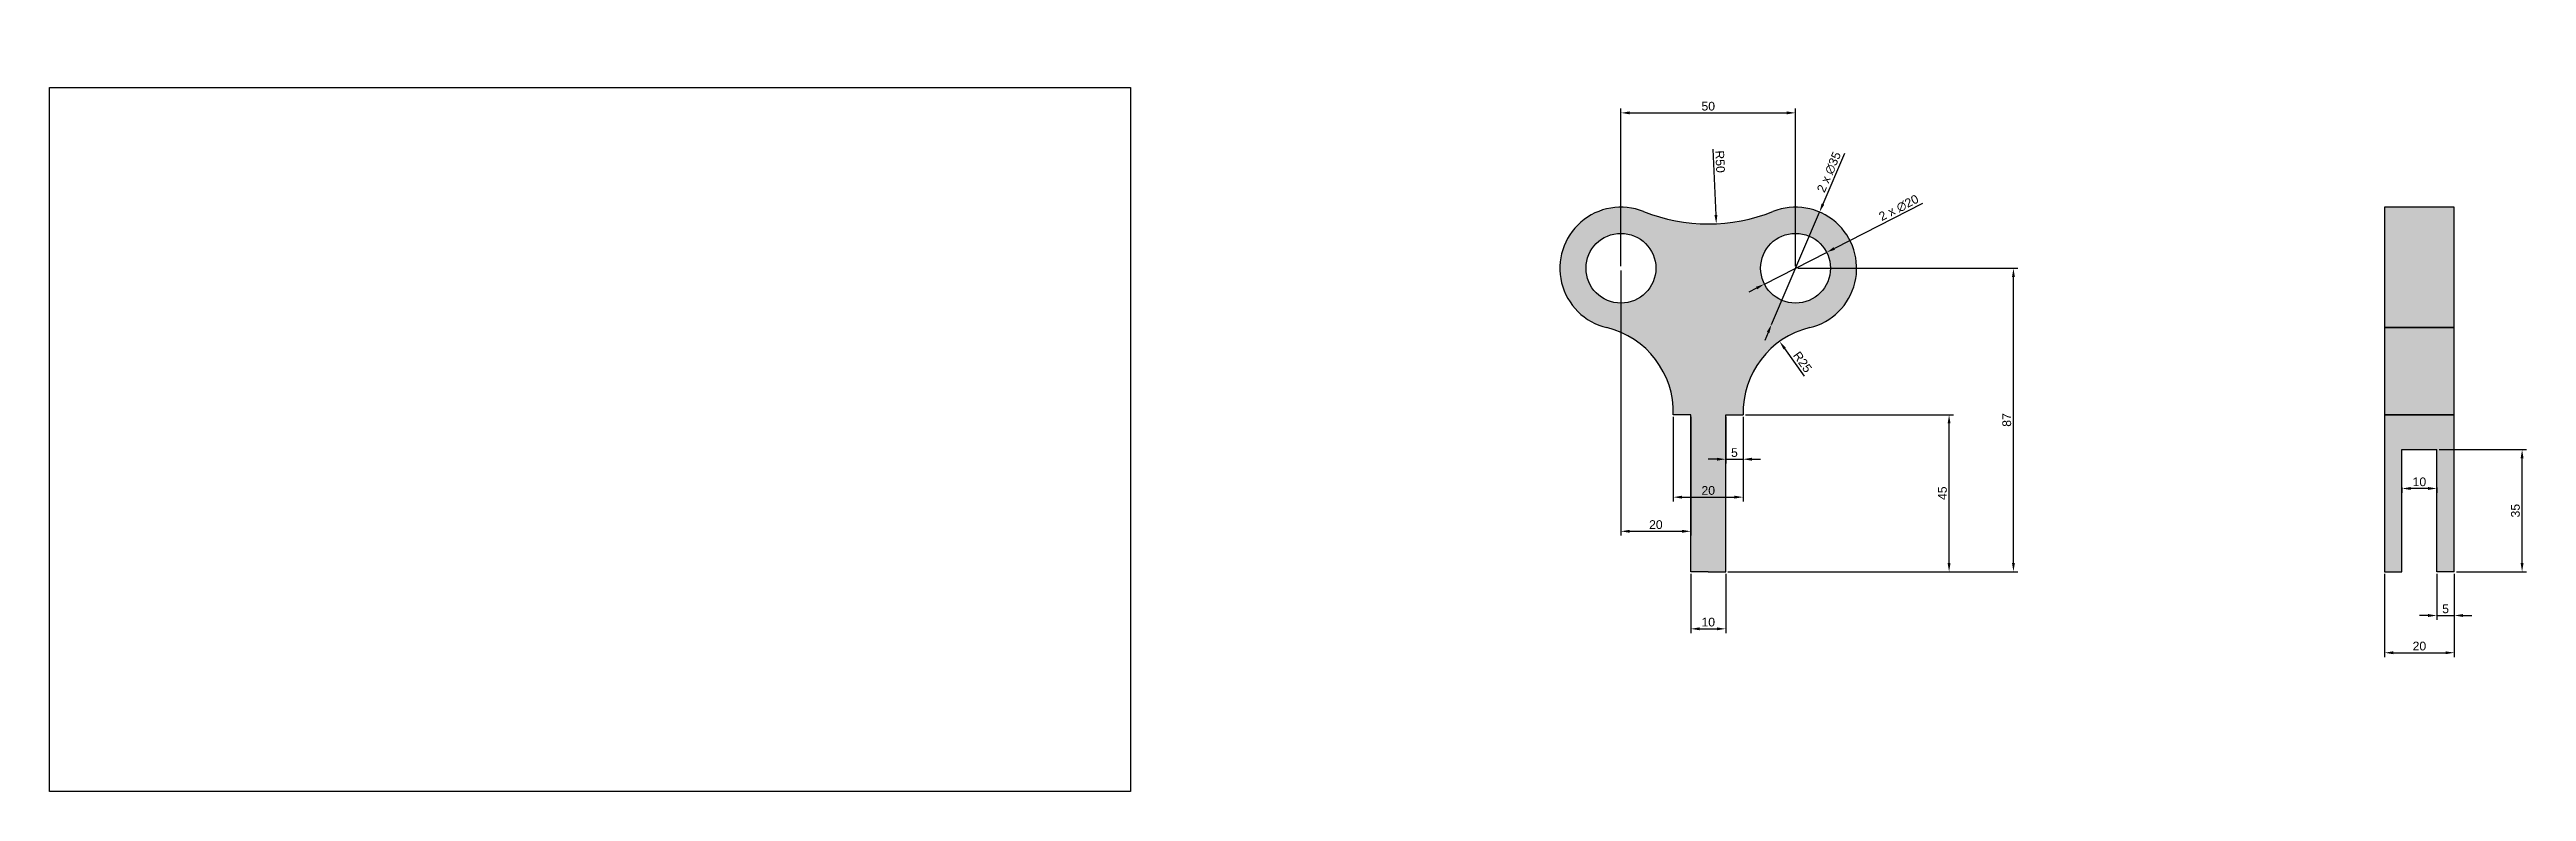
# Model space of a CAD drawing. Header units: millimetres. Extents: x 500 to 1209, y 500 to 713.
import ezdxf

# ---------------------------------------------------------------- set-up
doc = ezdxf.new("R2010")
doc.units = ezdxf.units.MM
doc.styles.get("Standard").update_dxf_attribs({"font": 'arial.ttf'})
doc.dimstyles.new('ISO-25', dxfattribs={"dimtxt": 2.5, "dimasz": 2.5, "dimexe": 1.25, "dimexo": 0.625, "dimtad": 1, "dimtxsty": 'Standard', "dimcen": 2.5, "dimadec": 0, "dimazin": 0, "dimtfac": 1, "dimtmove": 0, "dimatfit": 3, "dimfxl": 1, "dimarcsym": 0})
picture_1 = doc.add_image_def('image1.png', size_in_pixel=(1290, 841))

# ---------------------------------------------------------------- blocks, each defined once
blk = doc.blocks.new('*D2')
at = {"color": 0, "lineweight": -2, "transparency": 16777216}
for p, q in [((950, 650.62), (950, 695.78)), ((1000, 650.62), (1000, 695.78)), ((952.5, 694.53), (997.5, 694.53))]:
    blk.add_line(p, q, dxfattribs=at)
at = {"color": 0, "transparency": 16777216}
for points in [[(952.5, 694.95), (952.5, 694.12), (950, 694.53)], [(997.5, 694.95), (997.5, 694.12), (1000, 694.53)]]:
    blk.add_solid(points, dxfattribs=at)
at = {"layer": 'Defpoints', "color": 0, "transparency": 16777216}
for p in [(1000, 694.53), (950, 650), (1000, 650)]:
    blk.add_point(p, dxfattribs=at)
at = {"color": 0, "transparency": 16777216, "insert": (975, 696.43), "char_height": 2.5, "attachment_point": 5}
blk.add_mtext('50', dxfattribs=at)
blk = doc.blocks.new('*D3')
at = {"color": 0, "lineweight": -2, "transparency": 16777216}
blk.add_line((976.32, 684.08), (977.19, 665.25), dxfattribs=at)
at = {"color": 0, "transparency": 16777216}
blk.add_solid([(977.61, 665.27), (976.78, 665.23), (977.31, 662.75)], dxfattribs=at)
at = {"layer": 'Defpoints', "color": 0, "transparency": 16777216}
for p in [(975, 712.7), (977.31, 662.75)]:
    blk.add_point(p, dxfattribs=at)
at = {"color": 0, "transparency": 16777216, "insert": (978.39, 680.56), "char_height": 2.5, "attachment_point": 5, "rotation": 272.64644}
blk.add_mtext('R50', dxfattribs=at)
blk = doc.blocks.new('*D4')
at = {"color": 0, "lineweight": -2, "transparency": 16777216}
blk.add_line((1002.56, 619.06), (996.89, 626.99), dxfattribs=at)
at = {"color": 0, "transparency": 16777216}
blk.add_solid([(997.23, 627.23), (996.56, 626.74), (995.44, 629.02)], dxfattribs=at)
at = {"layer": 'Defpoints', "color": 0, "transparency": 16777216}
for p in [(995.44, 629.02), (1009.99, 608.69)]:
    blk.add_point(p, dxfattribs=at)
at = {"color": 0, "transparency": 16777216, "insert": (1002, 623.12), "char_height": 2.5, "attachment_point": 5, "rotation": 305.59469}
blk.add_mtext('R25', dxfattribs=at)
blk = doc.blocks.new('*D5')
at = {"color": 0, "lineweight": -2, "transparency": 16777216}
for p, q in [((1036.35, 668.54), (1011.14, 655.68)), ((991.09, 645.46), (1008.91, 654.54)), ((988.86, 644.32), (986.64, 643.18))]:
    blk.add_line(p, q, dxfattribs=at)
at = {"color": 0, "transparency": 16777216}
for points in [[(1010.95, 656.05), (1011.32, 655.31), (1008.91, 654.54)], [(988.68, 644.69), (989.05, 643.95), (991.09, 645.46)]]:
    blk.add_solid(points, dxfattribs=at)
at = {"layer": 'Defpoints', "color": 0, "transparency": 16777216}
for p in [(1008.91, 654.54), (991.09, 645.46)]:
    blk.add_point(p, dxfattribs=at)
at = {"color": 0, "transparency": 16777216, "insert": (1029.57, 667.3), "char_height": 2.5, "attachment_point": 5, "rotation": 27.02497}
blk.add_mtext('2 x ∅20', dxfattribs=at)
blk = doc.blocks.new('*D6')
at = {"color": 0, "lineweight": -2, "transparency": 16777216}
for p, q in [((1014.03, 682.87), (1007.85, 668.39)), ((993.13, 633.9), (1006.87, 666.1)), ((992.15, 631.61), (991.17, 629.31))]:
    blk.add_line(p, q, dxfattribs=at)
at = {"color": 0, "transparency": 16777216}
for points in [[(1007.47, 668.56), (1008.23, 668.23), (1006.87, 666.1)], [(991.77, 631.77), (992.53, 631.44), (993.13, 633.9)]]:
    blk.add_solid(points, dxfattribs=at)
at = {"layer": 'Defpoints', "color": 0, "transparency": 16777216}
for p in [(1006.87, 666.1), (993.13, 633.9)]:
    blk.add_point(p, dxfattribs=at)
at = {"color": 0, "transparency": 16777216, "insert": (1009.62, 677.56), "char_height": 2.5, "attachment_point": 5, "rotation": 66.88859}
blk.add_mtext('2 x ∅35', dxfattribs=at)
blk = doc.blocks.new('*D7')
at = {"color": 0, "lineweight": -2, "transparency": 16777216}
for p, q in [((985.63, 608), (1045.22, 608)), ((1043.97, 565.5), (1043.97, 605.5)), ((980.63, 563), (1045.22, 563))]:
    blk.add_line(p, q, dxfattribs=at)
at = {"color": 0, "transparency": 16777216}
for points in [[(1043.55, 605.5), (1044.38, 605.5), (1043.97, 608)], [(1043.55, 565.5), (1044.38, 565.5), (1043.97, 563)]]:
    blk.add_solid(points, dxfattribs=at)
at = {"layer": 'Defpoints', "color": 0, "transparency": 16777216}
for p in [(985, 608), (1043.97, 608), (980, 563)]:
    blk.add_point(p, dxfattribs=at)
at = {"color": 0, "transparency": 16777216, "insert": (1042.07, 585.5), "char_height": 2.5, "attachment_point": 5, "rotation": 90}
blk.add_mtext('45', dxfattribs=at)
blk = doc.blocks.new('*D8')
at = {"color": 0, "lineweight": -2, "transparency": 16777216}
for p, q in [((1000.62, 650), (1063.65, 650)), ((1062.4, 565.5), (1062.4, 647.5)), ((980.63, 563), (1063.65, 563))]:
    blk.add_line(p, q, dxfattribs=at)
at = {"color": 0, "transparency": 16777216}
for points in [[(1061.98, 647.5), (1062.81, 647.5), (1062.4, 650)], [(1061.98, 565.5), (1062.81, 565.5), (1062.4, 563)]]:
    blk.add_solid(points, dxfattribs=at)
at = {"layer": 'Defpoints', "color": 0, "transparency": 16777216}
for p in [(1000, 650), (1062.4, 650), (980, 563)]:
    blk.add_point(p, dxfattribs=at)
at = {"color": 0, "transparency": 16777216, "insert": (1060.5, 606.5), "char_height": 2.5, "attachment_point": 5, "rotation": 90}
blk.add_mtext('87', dxfattribs=at)
blk = doc.blocks.new('*D9')
at = {"color": 0, "lineweight": -2, "transparency": 16777216}
for p, q in [((965, 607.38), (965, 583.13)), ((985, 607.38), (985, 583.13)), ((967.5, 584.38), (982.5, 584.38))]:
    blk.add_line(p, q, dxfattribs=at)
at = {"color": 0, "transparency": 16777216}
for points in [[(967.5, 584.79), (967.5, 583.96), (965, 584.38)], [(982.5, 584.79), (982.5, 583.96), (985, 584.38)]]:
    blk.add_solid(points, dxfattribs=at)
at = {"layer": 'Defpoints', "color": 0, "transparency": 16777216}
for p in [(965, 608), (985, 608), (985, 584.38)]:
    blk.add_point(p, dxfattribs=at)
at = {"color": 0, "transparency": 16777216, "insert": (975, 586.28), "char_height": 2.5, "attachment_point": 5}
blk.add_mtext('20', dxfattribs=at)
blk = doc.blocks.new('*D10')
at = {"color": 0, "lineweight": -2, "transparency": 16777216}
for p, q in [((970, 562.38), (970, 545.38)), ((980, 562.38), (980, 545.38)), ((972.5, 546.63), (977.5, 546.63))]:
    blk.add_line(p, q, dxfattribs=at)
at = {"color": 0, "transparency": 16777216}
for points in [[(972.5, 547.05), (972.5, 546.22), (970, 546.63)], [(977.5, 547.05), (977.5, 546.22), (980, 546.63)]]:
    blk.add_solid(points, dxfattribs=at)
at = {"layer": 'Defpoints', "color": 0, "transparency": 16777216}
for p in [(970, 563), (980, 563), (980, 546.63)]:
    blk.add_point(p, dxfattribs=at)
at = {"color": 0, "transparency": 16777216, "insert": (975, 548.54), "char_height": 2.5, "attachment_point": 5}
blk.add_mtext('10', dxfattribs=at)
blk = doc.blocks.new('*D11')
at = {"color": 0, "lineweight": -2, "transparency": 16777216}
for p, q in [((980, 607.38), (980, 594)), ((985, 607.38), (985, 594)), ((977.5, 595.25), (975, 595.25)), ((980, 595.25), (985, 595.25)), ((987.5, 595.25), (990, 595.25))]:
    blk.add_line(p, q, dxfattribs=at)
at = {"color": 0, "transparency": 16777216}
for points in [[(977.5, 595.67), (977.5, 594.83), (980, 595.25)], [(987.5, 595.67), (987.5, 594.83), (985, 595.25)]]:
    blk.add_solid(points, dxfattribs=at)
at = {"layer": 'Defpoints', "color": 0, "transparency": 16777216}
for p in [(980, 608), (985, 608), (985, 595.25)]:
    blk.add_point(p, dxfattribs=at)
at = {"color": 0, "transparency": 16777216, "insert": (982.5, 597.15), "char_height": 2.5, "attachment_point": 5}
blk.add_mtext('5', dxfattribs=at)
blk = doc.blocks.new('*D12')
at = {"color": 0, "lineweight": -2, "transparency": 16777216}
for p, q in [((950, 649.38), (950, 573.34)), ((970, 607.38), (970, 573.34)), ((952.5, 574.59), (967.5, 574.59))]:
    blk.add_line(p, q, dxfattribs=at)
at = {"color": 0, "transparency": 16777216}
for points in [[(952.5, 575.01), (952.5, 574.17), (950, 574.59)], [(967.5, 575.01), (967.5, 574.17), (970, 574.59)]]:
    blk.add_solid(points, dxfattribs=at)
at = {"layer": 'Defpoints', "color": 0, "transparency": 16777216}
for p in [(950, 650), (970, 608), (970, 574.59)]:
    blk.add_point(p, dxfattribs=at)
at = {"color": 0, "transparency": 16777216, "insert": (960, 576.49), "char_height": 2.5, "attachment_point": 5}
blk.add_mtext('20', dxfattribs=at)
blk = doc.blocks.new('*D13')
at = {"color": 0, "lineweight": -2, "transparency": 16777216}
for p, q in [((1168.65, 562.38), (1168.65, 538.53)), ((1188.65, 562.38), (1188.65, 538.53)), ((1171.15, 539.78), (1186.15, 539.78))]:
    blk.add_line(p, q, dxfattribs=at)
at = {"color": 0, "transparency": 16777216}
for points in [[(1171.15, 540.19), (1171.15, 539.36), (1168.65, 539.78)], [(1186.15, 540.19), (1186.15, 539.36), (1188.65, 539.78)]]:
    blk.add_solid(points, dxfattribs=at)
at = {"layer": 'Defpoints', "color": 0, "transparency": 16777216}
for p in [(1168.65, 563), (1188.65, 563), (1188.65, 539.78)]:
    blk.add_point(p, dxfattribs=at)
at = {"color": 0, "transparency": 16777216, "insert": (1178.65, 541.68), "char_height": 2.5, "attachment_point": 5}
blk.add_mtext('20', dxfattribs=at)
blk = doc.blocks.new('*D14')
at = {"color": 0, "lineweight": -2, "transparency": 16777216}
for p, q in [((1183.65, 562.38), (1183.65, 549.2)), ((1188.65, 562.38), (1188.65, 549.2)), ((1181.15, 550.45), (1178.65, 550.45)), ((1183.65, 550.45), (1188.65, 550.45)), ((1191.15, 550.45), (1193.65, 550.45))]:
    blk.add_line(p, q, dxfattribs=at)
at = {"color": 0, "transparency": 16777216}
for points in [[(1181.15, 550.87), (1181.15, 550.03), (1183.65, 550.45)], [(1191.15, 550.87), (1191.15, 550.03), (1188.65, 550.45)]]:
    blk.add_solid(points, dxfattribs=at)
at = {"layer": 'Defpoints', "color": 0, "transparency": 16777216}
for p in [(1183.65, 563), (1188.65, 563), (1188.65, 550.45)]:
    blk.add_point(p, dxfattribs=at)
at = {"color": 0, "transparency": 16777216, "insert": (1186.15, 552.35), "char_height": 2.5, "attachment_point": 5}
blk.add_mtext('5', dxfattribs=at)
blk = doc.blocks.new('*D15')
at = {"color": 0, "lineweight": -2, "transparency": 16777216}
for p, q in [((1173.65, 587.12), (1173.65, 585.61)), ((1181.15, 586.86), (1176.15, 586.86)), ((1183.65, 587.12), (1183.65, 585.61))]:
    blk.add_line(p, q, dxfattribs=at)
at = {"color": 0, "transparency": 16777216}
for points in [[(1176.15, 587.28), (1176.15, 586.45), (1173.65, 586.86)], [(1181.15, 587.28), (1181.15, 586.45), (1183.65, 586.86)]]:
    blk.add_solid(points, dxfattribs=at)
at = {"layer": 'Defpoints', "color": 0, "transparency": 16777216}
for p in [(1173.65, 587.75), (1173.65, 586.86), (1183.65, 587.75)]:
    blk.add_point(p, dxfattribs=at)
at = {"color": 0, "transparency": 16777216, "insert": (1178.65, 588.76), "char_height": 2.5, "attachment_point": 5}
blk.add_mtext('10', dxfattribs=at)
blk = doc.blocks.new('*D16')
at = {"color": 0, "lineweight": -2, "transparency": 16777216}
for p, q in [((1184.27, 598), (1209.31, 598)), ((1208.06, 565.5), (1208.06, 595.5)), ((1189.27, 563), (1209.31, 563))]:
    blk.add_line(p, q, dxfattribs=at)
at = {"color": 0, "transparency": 16777216}
for points in [[(1207.64, 595.5), (1208.48, 595.5), (1208.06, 598)], [(1207.64, 565.5), (1208.48, 565.5), (1208.06, 563)]]:
    blk.add_solid(points, dxfattribs=at)
at = {"layer": 'Defpoints', "color": 0, "transparency": 16777216}
for p in [(1183.65, 598), (1208.06, 598), (1188.65, 563)]:
    blk.add_point(p, dxfattribs=at)
at = {"color": 0, "transparency": 16777216, "insert": (1206.16, 580.5), "char_height": 2.5, "attachment_point": 5, "rotation": 90}
blk.add_mtext('35', dxfattribs=at)

msp = doc.modelspace()

# ---------------------------------------------------------------- hatches: boundary and pattern name
at = {"true_color": 0x139b48}
h = msp.add_hatch(color=114, dxfattribs=at)
h.dxf.hatch_style = 1
h.paths.add_polyline_path([(993.519, 666.255, -0.1920128), (956.481, 666.255, 1.0718006), (945.826, 633.005, -0.3547601), (965, 608), (970, 608), (970, 563), (975, 563), (980, 563), (980, 608), (985, 608, -0.3547601), (1004.174, 633.005, 1.0718006)])
h.paths.add_polyline_path([(940, 650, -1), (960, 650, -1)], flags=16)
h.paths.add_polyline_path([(990, 650, -1), (1010, 650, -1)], flags=16)
h.paths.add_polyline_path([(1188.647, 608), (1168.647, 608), (1168.647, 563), (1173.647, 563), (1173.647, 598), (1183.647, 598), (1183.647, 563), (1188.647, 563)])
at = {"true_color": 0xc8c92d}
h = msp.add_hatch(color=52, dxfattribs=at)
h.dxf.hatch_style = 1
h.set_gradient(color1=(19, 103, 52), color2=(19, 155, 72), name='INVCURVED')
h.paths.add_polyline_path([(1188.647, 667.5), (1168.647, 667.5), (1168.647, 632.976), (1188.647, 632.976)])
h = msp.add_hatch(color=52, dxfattribs=at)
h.dxf.hatch_style = 1
h.set_gradient(color1=(19, 103, 52), color2=(19, 155, 72), name='CURVED')
h.paths.add_polyline_path([(1188.647, 632.976), (1168.647, 632.976), (1168.647, 608), (1188.647, 608)])

# ---------------------------------------------------------------- linework, layer by layer
for p, q in [((1188.647, 667.5), (1168.647, 667.5)), ((1188.647, 632.976), (1168.647, 632.976)), ((970, 608), (965, 608)), ((970, 563), (970, 608)), ((980, 563), (980, 608)), ((980, 608), (985, 608)), ((1188.647, 608), (1168.647, 608)), ((975, 563), (970, 563)), ((975, 563), (980, 563))]:
    msp.add_line(p, q)
at = {"color": 52, "true_color": 0xc8c92d}
for p, q in [((1168.647, 667.5), (1168.647, 563)), ((1188.647, 667.5), (1168.647, 667.5)), ((1188.647, 563), (1188.647, 667.5)), ((1168.647, 632.976), (1188.647, 632.976)), ((1168.647, 608), (1188.647, 608)), ((1173.647, 598), (1183.647, 598)), ((1173.647, 563), (1173.647, 598)), ((1183.647, 563), (1183.647, 598)), ((1168.647, 563), (1173.647, 563)), ((1188.647, 563), (1183.647, 563))]:
    msp.add_line(p, q, dxfattribs=at)
for centre in [(950, 650), (1000, 650)]:
    msp.add_circle(centre, 10)
for centre, radius, start, end in [((950, 650), 17.5, 68.261539, 256.607502), ((1000, 650), 17.5, 283.392498, 111.738461), ((975, 712.7), 50, 248.261539, 291.738461), ((940.01, 608.691), 25, 358.41591, 76.26194), ((1009.99, 608.691), 25, 103.73806, 181.58409)]:
    msp.add_arc(centre, radius, start, end)

# ---------------------------------------------------------------- dimensions: what is measured, and where the dimension line sits
for center, mpoint, picture, middle in [((975, 712.7), (977.309, 662.753), '*D3', (976.49, 680.472)), ((1009.99, 608.691), (995.439, 629.02), '*D4', (1000.457, 622.01))]:
    dim = msp.add_radius_dim(center=center, mpoint=mpoint, dimstyle='ISO-25')
    dim.commit()
    dim.dimension.update_dxf_attribs({"geometry": picture, "text_midpoint": middle, "dimtype": 164})
for base, p1, p2, picture, middle in [((1000, 694.533), (950, 650), (1000, 650), '*D2', (975, 696.435)), ((970, 574.589), (950, 650), (970, 608), '*D12', (960, 576.49)), ((985, 584.378), (965, 608), (985, 608), '*D9', (975, 586.279)), ((985, 595.251), (980, 608), (985, 608), '*D11', (982.5, 597.148)), ((980, 546.634), (970, 563), (980, 563), '*D10', (975, 548.535))]:
    dim = msp.add_linear_dim(base=base, p1=p1, p2=p2, dimstyle='ISO-25')
    dim.commit()
    dim.dimension.update_dxf_attribs({"geometry": picture, "text_midpoint": middle})
dim = msp.add_diameter_dim_2p(p1=(993.131, 633.904), p2=(1006.869, 666.096), text='2 x <>', dimstyle='ISO-25')
dim.commit()
dim.dimension.update_dxf_attribs({"geometry": '*D6', "text_midpoint": (1009.617, 677.556)})
dim = msp.add_diameter_dim_2p(p1=(991.092, 645.456), p2=(1008.908, 654.544), text='2 x <>', dimstyle='ISO-25')
dim.commit()
dim.dimension.update_dxf_attribs({"geometry": '*D5', "text_midpoint": (1030.469, 665.541), "dimtype": 163})
for base, p2, picture, middle in [((1062.398, 650), (1000, 650), '*D8', (1060.496, 606.5)), ((1043.967, 608), (985, 608), '*D7', (1042.071, 585.5))]:
    dim = msp.add_linear_dim(base=base, p1=(980, 563), p2=p2, angle=90, dimstyle='ISO-25')
    dim.commit()
    dim.dimension.update_dxf_attribs({"geometry": picture, "text_midpoint": middle})
dim = msp.add_linear_dim(base=(1208.061, 598), p1=(1188.647, 563), p2=(1183.647, 598), angle=90, dimstyle='ISO-25', dxfattribs=at)
dim.commit()
dim.dimension.update_dxf_attribs({"geometry": '*D16', "text_midpoint": (1206.158, 580.5)})
for base, p1, p2, picture, middle in [((1173.647, 586.863), (1183.647, 587.747), (1173.647, 587.747), '*D15', (1178.647, 588.765)), ((1188.647, 539.778), (1168.647, 563), (1188.647, 563), '*D13', (1178.647, 541.679)), ((1188.647, 550.451), (1183.647, 563), (1188.647, 563), '*D14', (1186.147, 552.348))]:
    dim = msp.add_linear_dim(base=base, p1=p1, p2=p2, dimstyle='ISO-25', dxfattribs=at)
    dim.commit()
    dim.dimension.update_dxf_attribs({"geometry": picture, "text_midpoint": middle})

# ---------------------------------------------------------------- pictures from other files: only their frames are drawn
image = msp.add_image(picture_1, insert=(500, 500), size_in_units=(309.545, 201.804))
image.dxf.flags = 7

doc.saveas('drawing.dxf')
